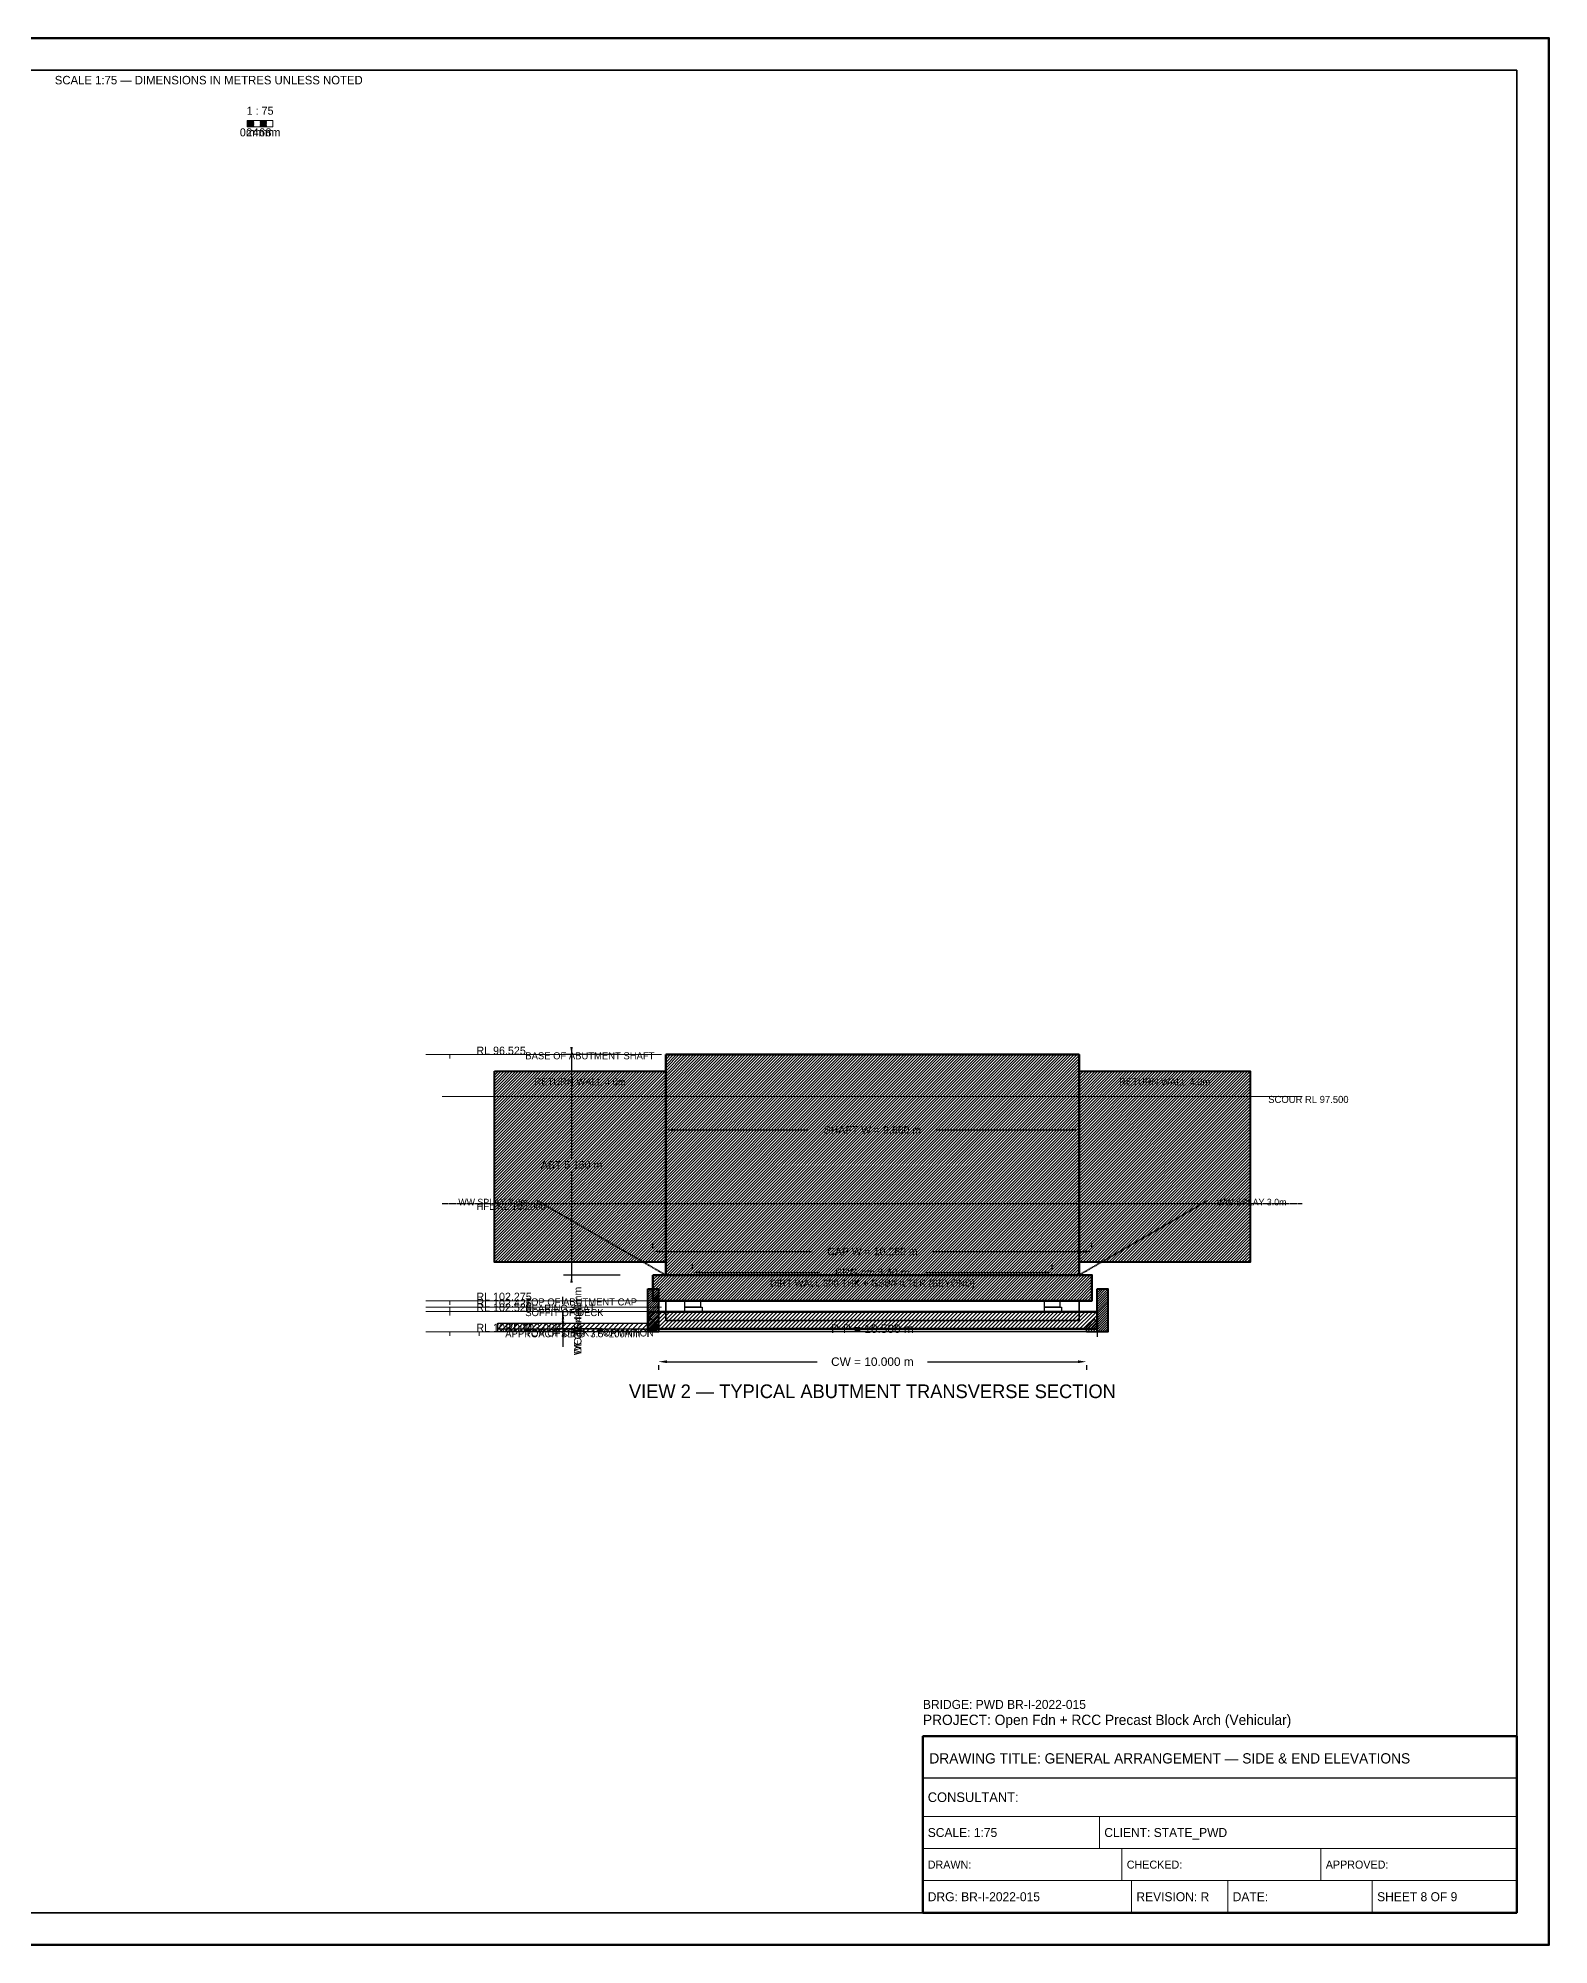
# Model space of a CAD drawing. Header units: metres. Extents: x 0 to 841, y 0 to 594.
# Drawn here: x 370 to 841, y 0 to 594 of the extents above; entities that cross this region are included whole.
import ezdxf
from ezdxf.enums import TextEntityAlignment as Align

# ---------------------------------------------------------------- set-up
doc = ezdxf.new("R2010")
doc.units = ezdxf.units.M
for name, pattern in [('DASHED', [0.5, 0.375, -0.125]), ('DASHED2', [0.25, 0.1875, -0.0625]), ('HIDDEN', [0.25, 0.1875, -0.0625])]:
    doc.linetypes.add(name, pattern=pattern)
for name, color, linetype, lineweight in [('BORDER-INNER', 7, 'Continuous', 35), ('BORDER-OUTER', 7, 'Continuous', 70), ('CIVIL-HFL', 5, 'DASHED', 25), ('CIVIL-ROAD', 7, 'Continuous', 25), ('CIVIL-SCOUR', 1, 'DASHED2', 18), ('DIM-LEVEL', 3, 'Continuous', 18), ('DIM-LINEAR', 3, 'Continuous', 18), ('STRUC-HATCHING', 8, 'Continuous', 18), ('STRUC-HIDDEN', 8, 'HIDDEN', 25), ('SUB-ABUT', 3, 'Continuous', 35), ('SUB-BEARING', 5, 'Continuous', 25), ('SUB-DIRT-WALL', 3, 'Continuous', 35), ('SUPER-DECK', 2, 'Continuous', 50), ('SUPER-KERB', 7, 'Continuous', 25), ('SUPER-PARAPET', 2, 'Continuous', 35), ('SUPER-WEARING', 8, 'Continuous', 25), ('SYM-SCALE', 7, 'Continuous', 13), ('TEXT-GENERAL', 7, 'Continuous', 18), ('TEXT-HEADER', 7, 'Continuous', 25), ('TEXT-LEVEL', 5, 'Continuous', 18), ('TEXT-SPEC', 7, 'Continuous', 13), ('TEXT-TITLE', 7, 'Continuous', 25), ('TITLEBLK-BOX', 7, 'Continuous', 50), ('TITLEBLK-TEXT', 7, 'Continuous', 18)]:
    doc.layers.add(name, color=color, linetype=linetype, lineweight=lineweight)
doc.styles.add('BRIDGE_STD', font='Arial.ttf')
doc.dimstyles.new('pmb100', dxfattribs={"dimtxt": 2.5, "dimasz": 0.9375, "dimexe": 2.5, "dimexo": 2.5, "dimtad": 0, "dimtih": 1, "dimdec": 0, "dimtxsty": 'BRIDGE_STD', "dimcen": 2.5, "dimazin": 3, "dimtfac": 1, "dimtmove": 0, "dimatfit": 3})

msp = doc.modelspace()

# ---------------------------------------------------------------- hatches: boundary and pattern name
at = {"layer": 'STRUC-HATCHING'}
h = msp.add_hatch(dxfattribs=at)
h.set_pattern_fill('ANSI31', scale=0.2)
h.paths.add_polyline_path([(565.85, 277.33), (694.65, 277.33), (694.65, 208.67), (565.85, 208.67)])
h = msp.add_hatch(dxfattribs=at)
h.set_pattern_fill('ANSI31', scale=0.2)
h.paths.add_polyline_path([(512.52, 272.16), (565.85, 272.16), (565.85, 212.67), (512.52, 212.67)])
h = msp.add_hatch(dxfattribs=at)
h.set_pattern_fill('ANSI31', scale=0.2)
h.paths.add_polyline_path([(694.65, 272.16), (747.98, 272.16), (747.98, 212.67), (694.65, 212.67)])
h = msp.add_hatch(dxfattribs=at)
h.set_pattern_fill('ANSI31', scale=0.2)
h.paths.add_polyline_path([(561.85, 208.67), (698.65, 208.67), (698.65, 200.67), (561.85, 200.67)])
h = msp.add_hatch(dxfattribs=at)
h.set_pattern_fill('ANSI31', scale=0.16)
h.paths.add_polyline_path([(560.25, 204.33), (563.58, 204.33), (563.58, 191), (560.25, 191)])
h = msp.add_hatch(dxfattribs=at)
h.set_pattern_fill('ANSI31', scale=0.16)
h.paths.add_polyline_path([(700.25, 204.33), (703.58, 204.33), (703.58, 191), (700.25, 191)])
h = msp.add_hatch(dxfattribs=at)
h.set_pattern_fill('ANSI31', scale=0.2666667)
h.paths.add_polyline_path([(560.25, 197.2), (700.25, 197.2), (700.25, 191.87), (560.25, 191.87)])
h = msp.add_hatch(dxfattribs=at)
h.set_pattern_fill('ANSI31', scale=0.333333)
h.paths.add_polyline_path([(513.58, 193.67), (560.25, 193.67), (560.25, 191), (513.58, 191)])
h = msp.add_hatch(dxfattribs=at)
h.set_pattern_fill('ANSI31', scale=0.1866667)
h.paths.add_polyline_path([(563.58, 191), (560.25, 191), (560.25, 193.93), (561.25, 195.11), (563.58, 192.76)])
h = msp.add_hatch(dxfattribs=at)
h.set_pattern_fill('ANSI31', scale=0.1866667)
h.paths.add_polyline_path([(696.92, 191), (700.25, 191), (700.25, 193.93), (699.25, 195.11), (696.92, 192.76)])
at = {"layer": 'SUPER-WEARING'}
h = msp.add_hatch(dxfattribs=at)
h.set_pattern_fill('AR-SAND', scale=0.0533333)
h.paths.add_polyline_path([(513.58, 191.87), (560.25, 191.87), (560.25, 191), (513.58, 191)])
h = msp.add_hatch(dxfattribs=at)
h.set_pattern_fill('AR-SAND', scale=0.0533333)
h.paths.add_polyline_path([(563.58, 191.87), (696.92, 191.87), (696.92, 191), (563.58, 191)])
at = {"layer": 'SYM-SCALE'}
h = msp.add_hatch(dxfattribs=at)
h.set_pattern_fill('SOLID')
h.paths.add_polyline_path([(435.5, 566.4), (437.5, 566.4), (437.5, 568.39), (435.5, 568.39)])
h = msp.add_hatch(dxfattribs=at)
h.set_pattern_fill('SOLID')
h.paths.add_polyline_path([(439.5, 566.4), (441.5, 566.4), (441.5, 568.39), (439.5, 568.39)])

# ---------------------------------------------------------------- linework, layer by layer
at = {"layer": 'BORDER-INNER'}
msp.add_lwpolyline([(10, 10), (831, 10), (831, 584), (10, 584), (10, 10)], dxfattribs=at)
at = {"layer": 'BORDER-OUTER'}
msp.add_lwpolyline([(0, 0), (841, 0), (841, 594), (0, 594), (0, 0)], dxfattribs=at)
at = {"layer": 'CIVIL-HFL', "color": 5, "linetype": 'DASHED'}
msp.add_line((496.25, 231), (764.25, 231), dxfattribs=at)
at = {"layer": 'CIVIL-ROAD', "lineweight": 25}
msp.add_lwpolyline([(513.58, 193.67), (560.25, 193.67), (560.25, 191), (513.58, 191), (513.58, 193.67)], dxfattribs=at)
at = {"layer": 'CIVIL-SCOUR', "color": 1, "linetype": 'DASHED2'}
msp.add_line((496.25, 264.33), (764.25, 264.33), dxfattribs=at)
at = {"layer": 'DIM-LEVEL'}
for p, q in [((491.17, 277.33), (506.13, 277.33)), ((498.65, 277.33), (498.65, 276.09)), ((491.17, 200.67), (506.13, 200.67)), ((491.17, 198.67), (506.13, 198.67)), ((491.17, 197.33), (506.13, 197.33)), ((498.65, 200.67), (498.65, 199.42)), ((498.65, 198.67), (498.65, 197.42)), ((498.65, 197.33), (498.65, 196.09)), ((491.17, 191), (506.13, 191)), ((498.65, 191), (498.65, 189.75)), ((500.24, 191), (515.2, 191)), ((507.72, 191), (507.72, 189.75))]:
    msp.add_line(p, q, dxfattribs=at)
at = {"layer": 'DIM-LEVEL', "color": 5}
for p, q in [((498.65, 277.33), (564.52, 277.33)), ((498.65, 200.67), (564.52, 200.67)), ((498.65, 198.67), (564.52, 198.67)), ((498.65, 197.33), (564.52, 197.33)), ((498.65, 191), (564.52, 191))]:
    msp.add_line(p, q, dxfattribs=at)
at = {"layer": 'STRUC-HIDDEN', "color": 8, "linetype": 'HIDDEN'}
for p, q in [((563.58, 197.33), (696.92, 197.33)), ((580.25, 197.2), (580.25, 197.33)), ((613.58, 197.2), (613.58, 197.33)), ((646.92, 197.2), (646.92, 197.33)), ((680.25, 197.2), (680.25, 197.33))]:
    msp.add_line(p, q, dxfattribs=at)
at = {"layer": 'SUB-ABUT', "color": 3, "linetype": 'DASHED'}
for p, q in [((565.85, 208.67), (525.85, 231.83)), ((694.65, 208.67), (734.65, 231.83))]:
    msp.add_line(p, q, dxfattribs=at)
at = {"layer": 'SUB-ABUT', "lineweight": 50}
for points in [[(565.85, 277.33), (694.65, 277.33), (694.65, 208.67), (565.85, 208.67), (565.85, 277.33)], [(561.85, 208.67), (698.65, 208.67), (698.65, 200.67), (561.85, 200.67), (561.85, 208.67)]]:
    msp.add_lwpolyline(points, dxfattribs=at)
at = {"layer": 'SUB-ABUT', "lineweight": 40}
for points in [[(512.52, 272.16), (565.85, 272.16), (565.85, 212.67), (512.52, 212.67), (512.52, 272.16)], [(694.65, 272.16), (747.98, 272.16), (747.98, 212.67), (694.65, 212.67), (694.65, 272.16)]]:
    msp.add_lwpolyline(points, dxfattribs=at)
at = {"layer": 'SUB-ABUT', "lineweight": 30}
for points in [[(571.85, 200.67), (576.65, 200.67), (576.65, 198.67), (571.85, 198.67), (571.85, 200.67)], [(683.85, 200.67), (688.65, 200.67), (688.65, 198.67), (683.85, 198.67), (683.85, 200.67)]]:
    msp.add_lwpolyline(points, dxfattribs=at)
at = {"layer": 'SUB-BEARING', "lineweight": 30}
for points in [[(571.85, 198.67), (577.18, 198.67), (577.18, 197.33), (571.85, 197.33), (571.85, 198.67)], [(683.85, 198.67), (689.18, 198.67), (689.18, 197.33), (683.85, 197.33), (683.85, 198.67)]]:
    msp.add_lwpolyline(points, dxfattribs=at)
at = {"layer": 'SUB-DIRT-WALL', "lineweight": 35}
msp.add_lwpolyline([(565.85, 194.53), (694.65, 194.53), (694.65, 200.67), (565.85, 200.67), (565.85, 194.53)], dxfattribs=at)
at = {"layer": 'SUPER-DECK', "lineweight": 50}
msp.add_lwpolyline([(560.25, 197.2), (700.25, 197.2), (700.25, 191.87), (560.25, 191.87), (560.25, 197.2)], dxfattribs=at)
at = {"layer": 'SUPER-KERB', "lineweight": 35}
for points in [[(563.58, 191), (560.25, 191), (560.25, 193.93), (561.25, 195.11), (563.58, 192.76), (563.58, 191)], [(696.92, 191), (700.25, 191), (700.25, 193.93), (699.25, 195.11), (696.92, 192.76), (696.92, 191)]]:
    msp.add_lwpolyline(points, dxfattribs=at)
at = {"layer": 'SUPER-PARAPET', "lineweight": 40}
for points in [[(560.25, 204.33), (563.58, 204.33), (563.58, 191), (560.25, 191), (560.25, 204.33)], [(700.25, 204.33), (703.58, 204.33), (703.58, 191), (700.25, 191), (700.25, 204.33)]]:
    msp.add_lwpolyline(points, dxfattribs=at)
at = {"layer": 'SUPER-WEARING'}
for points in [[(513.58, 191.87), (560.25, 191.87), (560.25, 191), (513.58, 191), (513.58, 191.87)], [(563.58, 191.87), (696.92, 191.87), (696.92, 191), (563.58, 191), (563.58, 191.87)]]:
    msp.add_lwpolyline(points, dxfattribs=at)
at = {"layer": 'SYM-SCALE'}
msp.add_lwpolyline([(435.5, 566.4), (443.5, 566.4), (443.5, 568.39), (435.5, 568.39), (435.5, 566.4)], dxfattribs=at)
at = {"layer": 'TITLEBLK-BOX', "lineweight": 50}
msp.add_lwpolyline([(646, 10), (831, 10), (831, 65), (646, 65), (646, 10)], dxfattribs=at)
at = {"layer": 'TITLEBLK-BOX', "lineweight": 30}
msp.add_lwpolyline([(646, 52), (831, 52), (831, 65), (646, 65), (646, 52)], dxfattribs=at)
at = {"layer": 'TITLEBLK-BOX', "lineweight": 18}
for points in [[(646, 40), (831, 40), (831, 52), (646, 52), (646, 40)], [(646, 30), (701, 30), (701, 40), (646, 40), (646, 30)], [(701, 30), (831, 30), (831, 40), (701, 40), (701, 30)], [(646, 20), (708, 20), (708, 30), (646, 30), (646, 20)], [(708, 20), (770, 20), (770, 30), (708, 30), (708, 20)], [(770, 20), (831, 20), (831, 30), (770, 30), (770, 20)], [(646, 10), (711, 10), (711, 20), (646, 20), (646, 10)], [(711, 10), (741, 10), (741, 20), (711, 20), (711, 10)], [(741, 10), (786, 10), (786, 20), (741, 20), (741, 10)], [(786, 10), (831, 10), (831, 20), (786, 20), (786, 10)]]:
    msp.add_lwpolyline(points, dxfattribs=at)

# ---------------------------------------------------------------- texts
at = {"layer": 'CIVIL-HFL', "color": 5}
msp.add_text('HFL RL 100.000', height=2.2, dxfattribs=at).set_placement((506.92, 228.95))
at = {"layer": 'CIVIL-SCOUR', "color": 1}
msp.add_text('SCOUR RL 97.500', height=2.2, dxfattribs=at).set_placement((753.58, 262.28))
at = {"layer": 'TEXT-GENERAL'}
for s, height, p in [('1 : 75', 2.493, (439.5, 570.14)), ('0m', 2.493, (435.5, 563.41)), ('2m', 2.493, (437.5, 563.41)), ('4m', 2.493, (439.5, 563.41)), ('6m', 2.493, (441.5, 563.41)), ('8m', 2.493, (443.5, 563.41)), ('APPROACH SLAB  3.5×200mm', 2.2, (536.92, 189.27))]:
    msp.add_text(s, height=height, dxfattribs=at).set_placement(p, align=Align.CENTER)
at = {"layer": 'TEXT-GENERAL', "color": 3}
for p in [(539.18, 267.76), (721.32, 267.76)]:
    msp.add_text('RETURN WALL 4.0m', height=2.2, dxfattribs=at).set_placement(p, align=Align.CENTER)
at = {"layer": 'TEXT-HEADER'}
msp.add_text('VIEW 2 — TYPICAL ABUTMENT TRANSVERSE SECTION', height=4.2533, dxfattribs=at).set_placement((630.25, 170.33), align=Align.CENTER)
at = {"layer": 'TEXT-LEVEL'}
for s, height, p in [('RL 96.525', 2.493, (506.88, 277.33)), ('BASE OF ABUTMENT SHAFT', 2.2, (522.12, 275.87)), ('RL 102.275', 2.493, (506.88, 200.67)), ('RL 102.425', 2.493, (506.88, 198.67)), ('RL 102.525', 2.493, (506.88, 197.33)), ('TOP OF ABUTMENT CAP', 2.2, (522.12, 199.2)), ('SOFFIT OF DECK', 2.2, (522.12, 195.87)), ('BEARING SEAT', 2.2, (522.12, 197.2)), ('RL 103.000', 2.493, (506.88, 191)), ('RL 103.000', 2.493, (515.94, 191)), ('TOP OF DECK / FORMATION', 2.2, (522.12, 189.53))]:
    msp.add_text(s, height=height, dxfattribs=at).set_placement(p)
at = {"layer": 'TEXT-SPEC', "color": 8}
msp.add_text('SCALE 1:75 — DIMENSIONS IN METRES UNLESS NOTED', height=2.64, dxfattribs=at).set_placement((423.5, 579.6), align=Align.CENTER)
at = {"layer": 'TEXT-SPEC', "color": 3}
msp.add_text('WW SPLAY 3.0m', height=2.0533, dxfattribs=at).set_placement((522.92, 230.37), align=Align.RIGHT)
msp.add_text('WW SPLAY 3.0m', height=2.0533, dxfattribs=at).set_placement((737.58, 230.37))
msp.add_text('DIRT WALL 300 THK + GSB/FILTER (BEYOND)', height=2.2, dxfattribs=at).set_placement((630.25, 205.07), align=Align.CENTER)
at = {"layer": 'TEXT-TITLE'}
for s, p in [('PROJECT: Open Fdn + RCC Precast Block Arch (Vehicular)', (646, 68.5)), ('DRAWING TITLE: GENERAL ARRANGEMENT — SIDE & END ELEVATIONS', (648, 56.5))]:
    msp.add_text(s, height=3.2, dxfattribs=at).set_placement(p)
at = {"layer": 'TITLEBLK-TEXT'}
for s, height, p in [('BRIDGE: PWD BR-I-2022-015', 2.8, (646, 73.5)), ('CONSULTANT: ', 3, (647.5, 44.5)), ('SCALE: 1:75', 2.8, (647.5, 33.6)), ('CLIENT: STATE_PWD', 2.8, (702.5, 33.6)), ('DRAWN: ', 2.5, (647.5, 23.75)), ('CHECKED: ', 2.5, (709.5, 23.75)), ('APPROVED: ', 2.5, (771.5, 23.75)), ('DRG: BR-I-2022-015', 2.8, (647.5, 13.6)), ('REVISION: R', 2.8, (712.5, 13.6)), ('DATE: ', 2.8, (742.5, 13.6)), ('SHEET 8 OF 9', 2.8, (787.5, 13.6))]:
    msp.add_text(s, height=height, dxfattribs=at).set_placement(p)

# ---------------------------------------------------------------- dimensions: what is measured, and where the dimension line sits
at = {"layer": 'DIM-LINEAR'}
for base, p1, p2, text in [((536.52, 277.33), (554.12, 277.33), (554.12, 208.67), 'ABT 5.150 m'), ((533.85, 197.2), (548.52, 197.2), (548.52, 191.87), 'DECK 400mm'), ((533.85, 191.87), (548.52, 191.87), (548.52, 191), 'WC 65mm')]:
    msp.add_linear_dim(base=base, p1=p1, p2=p2, angle=90, text=text, dimstyle='pmb100', override={"dimtxt": 2.346667, "dimasz": 2.346667, "dimgap": 0.938667, "dimclrt": 3}, dxfattribs=at).render()
for base, p1, p2, text, override in [((565.85, 253.87), (565.85, 271.47), (694.65, 271.47), 'SHAFT W = 9.660 m', {"dimtxt": 2.346667, "dimasz": 2.346667, "dimgap": 0.938667, "dimclrt": 3}), ((561.85, 216), (561.85, 214.53), (698.65, 214.53), 'CAP W = 10.260 m', {"dimtxt": 2.346667, "dimasz": 2.346667, "dimgap": 0.938667, "dimclrt": 3}), ((574.25, 209.47), (574.25, 208), (686.25, 208), 'BRG c/c 8.40 m', {"dimtxt": 2.346667, "dimasz": 2.346667, "dimgap": 0.938667, "dimclrt": 3}), ((560.25, 191.93), (560.25, 194.87), (700.25, 194.87), 'P-P = 10.500 m', {"dimtxt": 2.64, "dimasz": 2.64, "dimgap": 1.056, "dimclrt": 3}), ((563.58, 181.67), (563.58, 183.13), (696.92, 183.13), 'CW = 10.000 m', {"dimtxt": 2.64, "dimasz": 2.64, "dimgap": 1.056, "dimclrt": 3})]:
    msp.add_linear_dim(base=base, p1=p1, p2=p2, text=text, dimstyle='pmb100', override=override, dxfattribs=at).render()

doc.saveas('drawing.dxf')
